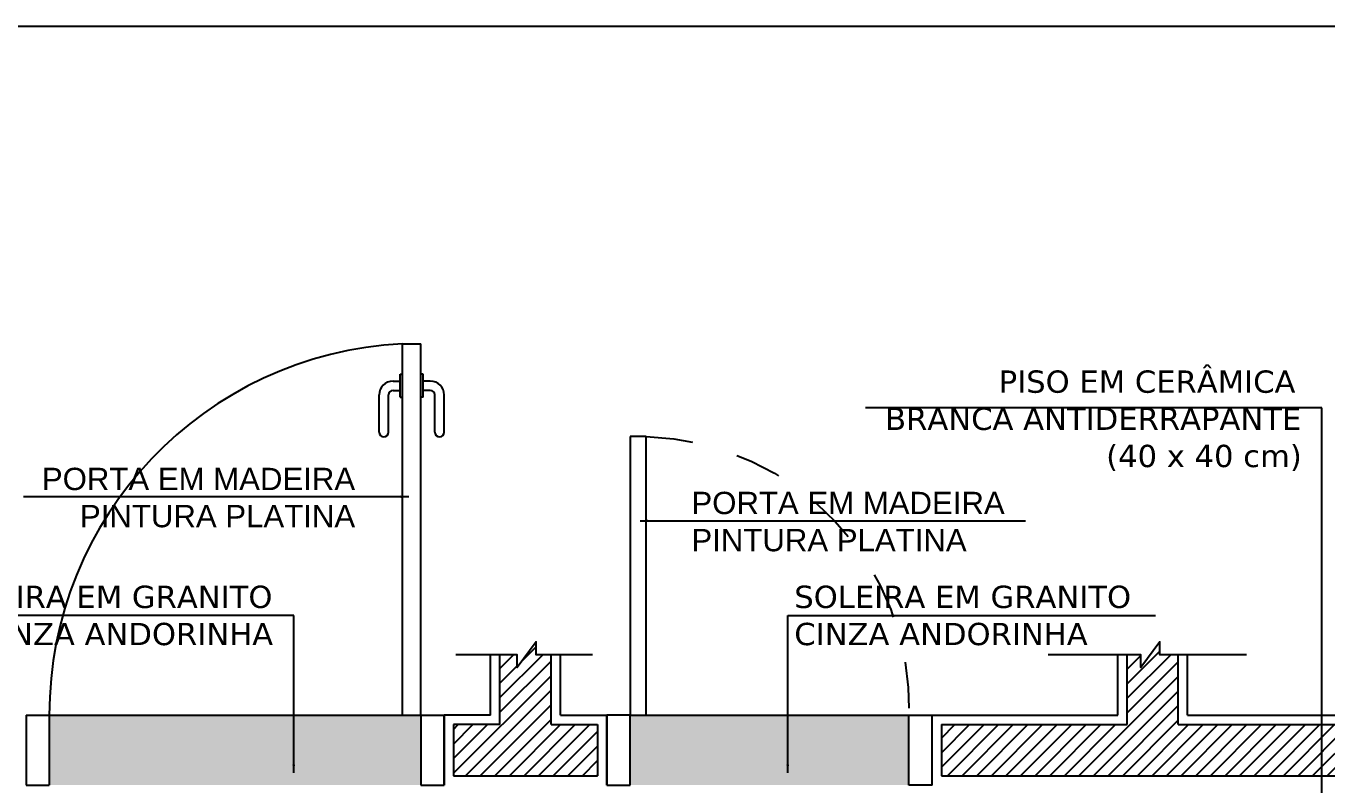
# Model space of a CAD drawing. Extents: x -36 to 357, y 137 to 237.
# Drawn here: x 33.778 to 36.578, y 182.842 to 184.476 of the extents above; entities that cross this region are included whole.
import ezdxf

# ---------------------------------------------------------------- set-up
doc = ezdxf.new("R2010")
doc.units = 0
doc.header["$LTSCALE"] = 0.01
doc.linetypes.add('HIDDEN', pattern=[9.525, 6.35, -3.175])
doc.layers.get('0').update_dxf_attribs({"linetype": 'CONTINUOUS'})
for name, color, linetype in [('01', 1, 'CONTINUOUS'), ('A-HACHURAPARED', 254, 'CONTINUOUS'), ('A-PAREDE', 5, 'CONTINUOUS'), ('A-PORTA', 3, 'CONTINUOUS'), ('A-SIMBO', 2, 'CONTINUOUS'), ('A-SOLEIRA', 1, 'CONTINUOUS'), ('AR-ALV', 5, 'CONTINUOUS'), ('ARQ-ESQ-VISTA1', 2, 'CONTINUOUS'), ('ARQ-ESQ-VISTA2', 1, 'CONTINUOUS'), ('ARQ-SMB-1_025', 1, 'CONTINUOUS'), ('ARQ-TXT-1_025', 2, 'CONTINUOUS')]:
    doc.layers.add(name, color=color, linetype=linetype)
doc.styles.add('ESC-50-A20', font='arial.ttf', dxfattribs={"height": 0.1})
doc.styles.add('FNDE Texto Cota 0025', font='verdana.ttf', dxfattribs={"height": 0.04})
doc.dimstyles.new('FNDE 1-0025', dxfattribs={"dimscale": 5, "dimtxt": 0.04, "dimasz": 0.0035, "dimexe": 0.15, "dimexo": 0.15, "dimgap": 0.0025, "dimtad": 1, "dimzin": 1, "dimdsep": 46, "dimtxsty": 'FNDE Texto Cota 0025', "dimblk": 'tic', "dimcen": 0.015, "dimdle": 0.15, "dimse1": 1, "dimse2": 1, "dimclrd": 251, "dimclre": 251, "dimclrt": 256, "dimaunit": 1, "dimadec": 3, "dimazin": 0, "dimtfac": 1, "dimtix": 1, "dimtmove": 2, "dimatfit": 3, "dimfxl": 0.15, "dimtvp": 1, "dimtolj": 1, "dimtzin": 0, "dimarcsym": 0})

# ---------------------------------------------------------------- blocks, each defined once
blk = doc.blocks.new('P60')
at = {"layer": 'ARQ-ESQ-VISTA1', "linetype": 'Continuous'}
for p, q in [((-0.075, -0.05), (-0.075, 0)), ((-0.075, 0), (0.075, 0)), ((0.075, 0), (0.075, -0.05)), ((-0.675, -0.085), (-0.675, -0.05)), ((-0.675, -0.05), (-0.075, -0.05)), ((0.075, -0.05), (-0.075, -0.05)), ((-0.075, -0.05), (-0.075, -0.085)), ((-0.075, -0.085), (-0.675, -0.085)), ((0.075, -0.65), (-0.075, -0.65)), ((-0.075, -0.65), (-0.075, -0.7)), ((0.075, -0.7), (0.075, -0.65)), ((0.075, -0.7), (-0.075, -0.7))]:
    blk.add_line(p, q, dxfattribs=at)
at = {"layer": 'ARQ-ESQ-VISTA2', "color": 1, "linetype": 'HIDDEN'}
blk.add_arc((-0.0925, -0.0675), 0.5828, 181.7208, 271.7208, dxfattribs=at)
blk = doc.blocks.new('P-PM801')
at = {"layer": 'A-PORTA', "color": 0}
for p, q in [((-0.09, 0.15), (-0.09, 0.95)), ((-0.09, 0.95), (-0.05, 0.95)), ((-0.05, 0.15), (-0.05, 0.95)), ((-0.9, 0.15), (-0.9, 0)), ((-0.9, 0.15), (-0.85, 0.15)), ((-0.85, 0.15), (-0.85, 0)), ((-0.09, 0.15), (-0.05, 0.15)), ((-0.05, 0.15), (-0.05, 0)), ((-0.05, 0.15), (0, 0.15)), ((0, 0.15), (0, 0)), ((-0.05, 0), (0, 0)), ((-0.9, 0), (-0.85, 0))]:
    blk.add_line(p, q, dxfattribs=at)
at = {"layer": 'A-PORTA', "color": 1}
for p, q in [((-0.11, 0.8696), (-0.095, 0.8696)), ((-0.095, 0.8346), (-0.095, 0.8846)), ((-0.095, 0.8846), (-0.09, 0.8846)), ((-0.045, 0.8846), (-0.05, 0.8846)), ((-0.045, 0.8346), (-0.045, 0.8846)), ((-0.03, 0.8696), (-0.045, 0.8696)), ((-0.11, 0.8496), (-0.095, 0.8496)), ((-0.03, 0.8496), (-0.045, 0.8496)), ((-0.14, 0.7596), (-0.14, 0.8396)), ((-0.12, 0.7596), (-0.12, 0.8396)), ((-0.095, 0.8346), (-0.09, 0.8346)), ((-0.045, 0.8346), (-0.05, 0.8346)), ((-0.02, 0.7596), (-0.02, 0.8396)), ((0, 0.7596), (0, 0.8396))]:
    blk.add_line(p, q, dxfattribs=at)
for centre, radius, start, end in [((-0.05, 0.151), 0.8, 92.866, 180.0717), ((-0.11, 0.8396), 0.03, 90, 180), ((-0.03, 0.8396), 0.03, 0, 90), ((-0.11, 0.8396), 0.01, 90, 180), ((-0.03, 0.8396), 0.01, 0, 90), ((-0.13, 0.7596), 0.01, 180, 0), ((-0.01, 0.7596), 0.01, 180, 360)]:
    blk.add_arc(centre, radius, start, end, dxfattribs=at)
blk = doc.blocks.new('tic')
at = {"color": 251}
for p, q in [((-1, 0), (1, 0)), ((0, -1), (0, 1))]:
    blk.add_line(p, q, dxfattribs=at)
blk.add_line((-0.6, -0.6), (0.6, 0.6))

msp = doc.modelspace()

# ---------------------------------------------------------------- hatches: boundary and pattern name
at = {"layer": '01'}
h = msp.add_hatch(dxfattribs=at)
h.set_pattern_fill('ANSI31', color=253, scale=0.007)
h.set_pattern_definition([(45, (-0.018814, 0.300041), (-0.0157154482, 0.0157154482), [])])
h.paths.add_polyline_path([(33.1477, 180.7122), (34.2077, 180.7122), (34.2077, 180.8222), (33.2577, 180.8222), (33.2577, 182.8622), (33.7577, 182.8622), (33.7577, 182.9722), (33.2577, 182.9722), (33.2577, 183.1225), (33.2205, 183.1225), (33.2205, 183.1501), (33.1795, 183.0949), (33.1795, 183.1225), (33.1477, 183.1225)])
h.paths.add_polyline_path([(35.0077, 182.8622), (35.0077, 182.9722), (34.9077, 182.9722), (34.9077, 183.1225), (34.8756, 183.1225), (34.8756, 183.1501), (34.8346, 183.0949), (34.8346, 183.1225), (34.7977, 183.1225), (34.7977, 182.9722), (34.6977, 182.9722), (34.6977, 182.8622)])
h.paths.add_polyline_path([(36.8077, 182.8622), (36.8077, 182.9722), (36.2577, 182.9722), (36.2577, 183.1225), (36.2177, 183.1225), (36.2177, 183.1501), (36.1767, 183.0949), (36.1767, 183.1225), (36.1477, 183.1225), (36.1477, 182.9722), (35.7477, 182.9722), (35.7477, 182.8622)])
h.paths.add_polyline_path([(38.3477, 182.8622), (38.3477, 182.7622), (38.4577, 182.7622), (38.4577, 183.1225), (38.4216, 183.1225), (38.4216, 183.1501), (38.3806, 183.0949), (38.3806, 183.1225), (38.3477, 183.1225), (38.3477, 182.9722), (37.7477, 182.9722), (37.7477, 182.8622)])
h.paths.add_polyline_path([(38.3477, 180.8222), (38.2477, 180.8222), (38.2477, 180.7122), (38.5634, 180.7122), (38.5634, 180.741), (38.591, 180.741), (38.5359, 180.782), (38.5634, 180.782), (38.5634, 180.8222), (38.4577, 180.8222), (38.4577, 181.8222), (38.3477, 181.8222)])
h.paths.add_polyline_path([(37.0077, 180.7122), (37.0077, 180.8222), (36.6477, 180.8222), (36.6477, 180.7122)])
h.paths.add_polyline_path([(35.7077, 180.7122), (35.7077, 180.8222), (35.4481, 180.8222), (35.4481, 180.7122)])
at = {"layer": 'A-HACHURAPARED'}
h = msp.add_hatch(dxfattribs=at)
h.set_pattern_fill('AR-SAND', color=251, scale=0.001)
h.set_pattern_definition([(37.5, (-0.018814, 0.30004), (-0.001600031, 0.048941324), [0, -0.038608, 0, -0.04318, 0, -0.041275]), (7.5, (-0.018814, 0.30004), (0.044952328, 0.07168251), [0, -0.020828, 0, -0.034798, 0, -0.013335]), (327.5, (-0.050056, 0.30004), (0.079099237, 0.000143718), [0, -0.0127, 0, -0.04572, 0, -0.05969]), (317.5, (-0.050056, 0.30004), (0.076355645, 0.022292932), [0, -0.00635, 0, -0.029972, 0, -0.03429])])
h.paths.add_polyline_path([(34.6277, 182.9922), (34.5877, 182.9922), (33.8277, 182.9922), (33.8277, 182.8422), (34.6277, 182.8422)])
h.paths.add_polyline_path([(35.6777, 182.9922), (35.1127, 182.9922), (35.0777, 182.9922), (35.0777, 182.8422), (35.6777, 182.8422)])
h.paths.add_polyline_path([(37.6777, 182.9922), (37.6377, 182.9922), (36.8777, 182.9922), (36.8777, 182.8422), (37.6777, 182.8422)])
h.paths.add_polyline_path([(33.8834, 182.8926), (33.9911, 182.8926), (33.9911, 182.9407), (33.8834, 182.9407)], flags=24)
h.paths.add_polyline_path([(35.5437, 182.8926), (35.6514, 182.8926), (35.6514, 182.9405), (35.5437, 182.9405)], flags=24)
h.paths.add_polyline_path([(37.5479, 182.8919), (37.6558, 182.8919), (37.6558, 182.9406), (37.5479, 182.9406)], flags=24)

# ---------------------------------------------------------------- linework, layer by layer
msp.add_lwpolyline([(41.9615, 167.9163), (31.2577, 167.9163), (31.2577, 184.4761), (41.9615, 184.4761)], close=True)
at = {"layer": '01', "color": 253}
for p, q in [((34.7977, 182.9722), (34.7977, 183.1225)), ((34.9077, 182.9722), (34.9077, 183.1225)), ((36.1477, 182.9722), (36.1477, 183.1225)), ((36.2577, 182.9722), (36.2577, 183.1225)), ((34.7977, 182.9722), (34.6977, 182.9722)), ((34.6977, 182.9722), (34.6977, 182.8622)), ((34.9077, 182.9722), (35.0077, 182.9722)), ((35.0077, 182.9722), (35.0077, 182.8622)), ((35.7477, 182.9722), (36.1477, 182.9722)), ((35.7477, 182.9722), (35.7477, 182.8622)), ((36.2577, 182.9722), (36.8077, 182.9722)), ((34.6977, 182.8622), (35.0077, 182.8622)), ((35.7477, 182.8622), (36.8077, 182.8622))]:
    msp.add_line(p, q, dxfattribs=at)
at = {"layer": 'A-PAREDE'}
for p, q in [((34.6777, 182.8422), (34.6777, 182.9922)), ((35.0277, 182.8422), (35.0277, 182.9922)), ((35.7277, 182.8422), (35.7277, 182.9922)), ((35.7277, 182.8422), (35.7277, 182.9922)), ((35.7277, 182.8422), (35.7277, 182.9922))]:
    msp.add_line(p, q, dxfattribs=at)
at = {"layer": 'A-SIMBO', "color": 2, "linetype": 'ByBlock', "elevation": -4.0001}
for points in [[(34.9969, 183.1225), (34.8756, 183.1225), (34.8756, 183.1501), (34.8346, 183.0949), (34.8346, 183.1225), (34.7026, 183.1225)], [(36.4048, 183.1225), (36.2177, 183.1225), (36.2177, 183.1501), (36.1767, 183.0949), (36.1767, 183.1225), (35.9776, 183.1225)]]:
    msp.add_lwpolyline(points, dxfattribs=at)
at = {"layer": 'A-SOLEIRA'}
for p, q in [((33.8277, 182.9922), (34.5877, 182.9922)), ((35.1127, 182.9922), (35.6777, 182.9922))]:
    msp.add_line(p, q, dxfattribs=at)
at = {"layer": 'AR-ALV'}
for p, q in [((34.7777, 182.9922), (34.7777, 183.1225)), ((34.9277, 182.9922), (34.9277, 183.1225)), ((36.1277, 182.9922), (36.1277, 183.1225)), ((36.2777, 182.9922), (36.2777, 183.1225)), ((34.7777, 182.9922), (34.6777, 182.9922)), ((34.9277, 182.9922), (35.0277, 182.9922)), ((35.0277, 182.8422), (35.0277, 182.9922)), ((35.7277, 182.9922), (36.1277, 182.9922)), ((36.2777, 182.9922), (36.8277, 182.9922))]:
    msp.add_line(p, q, dxfattribs=at)

# ---------------------------------------------------------------- block references
at = {"layer": 'ARQ-ESQ-VISTA1'}
msp.add_blockref('P-PM801', (34.6777, 182.8422), dxfattribs=at)
at = {"layer": 'ARQ-ESQ-VISTA1', "xscale": -1, "rotation": 90.00000000002487}
msp.add_blockref('P60', (35.0277, 182.9172), dxfattribs=at)

# ---------------------------------------------------------------- texts
at = {"layer": 'ARQ-TXT-1_025', "char_height": 0.048, "attachment_point": 1, "style": 'ESC-50-A20'}
for s, width, insert in [('\\pi0.53708;{\\fVerdana|b0|i0|c0|p34;PISO EM CERÂMICA\\P\\pi0.29253;BRANCA ANTIDERRAPANTE \\P\\pi0.76834;(40 x 40 cm)}', 1.191833, (35.3341, 183.7346, 2)), ('\\pi0.052581;{\\fVerdana|b0|i0|c0|p34;SOLEIRA EM GRANITO\\P\\pi0.14739;CINZA ANDORINHA}', 0.794856, (33.5306, 183.2713)), ('{\\fVerdana|b0|i0|c0|p34;SOLEIRA EM GRANITO\\PCINZA ANDORINHA}', 0.794856, (35.4312, 183.2713))]:
    msp.add_mtext_dynamic_manual_height_columns(s, width=width, gutter_width=0.5, heights=[0], dxfattribs=dict(at, insert=insert))
at = {"layer": 'ARQ-TXT-1_025', "char_height": 0.048, "width": 0.767101, "attachment_point": 1, "style": 'ESC-50-A20'}
for s, insert in [('\\pi0.097819;PORTA EM MADEIRA\\P\\pi0.17974;PINTURA PLATINA', (33.714, 183.5251)), ('PORTA EM MADEIRA\\PPINTURA PLATINA', (35.2098, 183.4734))]:
    msp.add_mtext(s, dxfattribs=dict(at, insert=insert))

# ---------------------------------------------------------------- leaders
at = {"layer": '01', "color": 3, "ltscale": 10}
for points in [[(34.6015, 183.4627), (33.7723, 183.4627)], [(35.0992, 183.411), (35.9285, 183.411)]]:
    msp.add_leader(points, dimstyle='FNDE 1-0025', override={"dimtad": 0, "dimlfac": 100, "dimclrd": 252, "dimclre": 252}, dxfattribs=at)
at = {"layer": 'ARQ-SMB-1_025', "ltscale": 10}
for points in [[(34.3538, 182.8686, -2), (34.3538, 183.2071, -2), (33.5624, 183.2071, -2)], [(35.4171, 182.8686, -2), (35.4171, 183.2071, -2), (36.2085, 183.2071, -2)]]:
    msp.add_leader(points, dimstyle='FNDE 1-0025', override={"dimlfac": 100, "dimclrd": 252, "dimclre": 252}, dxfattribs=at)
at = {"layer": 'ARQ-TXT-1_025'}
msp.add_leader([(36.5663, 182.5551), (36.5663, 183.6541), (35.5848, 183.6541)], dimstyle='FNDE 1-0025', override={"dimlfac": 100, "dimclrd": 252, "dimclre": 252}, dxfattribs=at)

doc.saveas('drawing.dxf')
